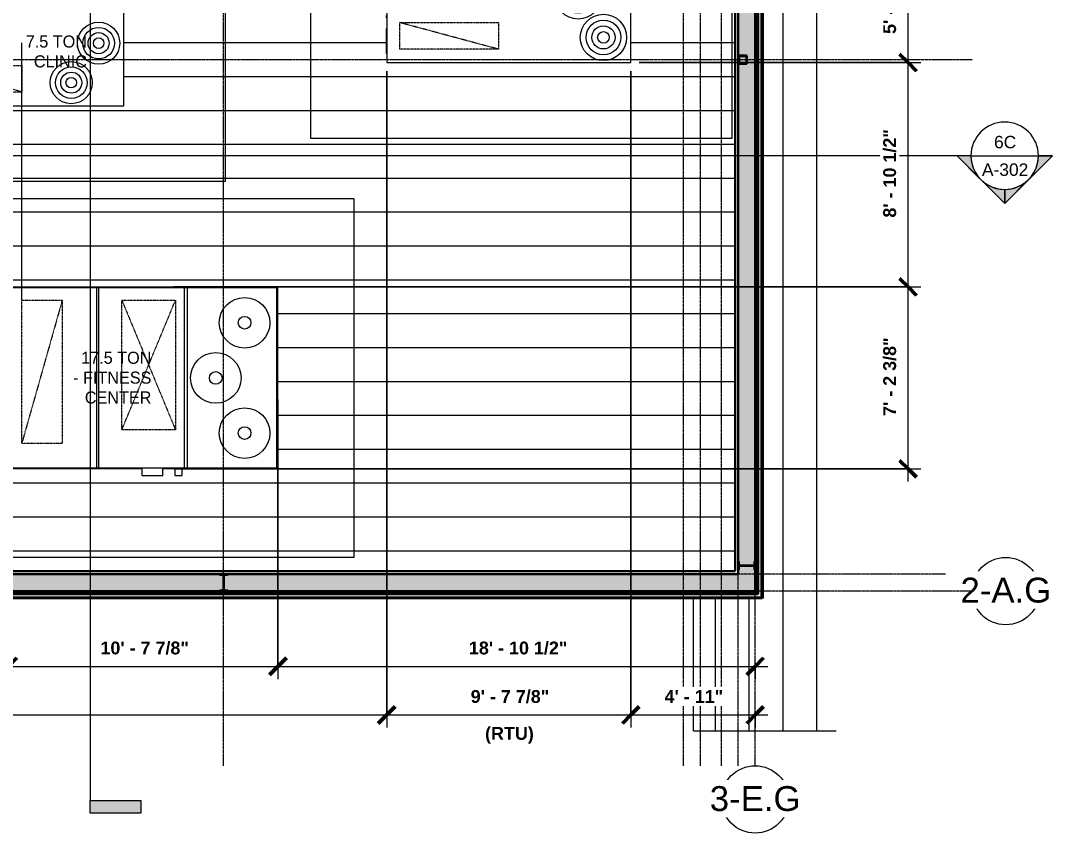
# Model space of a CAD drawing. Header units: inches. Extents: x 21290 to 29202, y -23522 to -20467.
# Drawn here: x 28706.3 to 29202.4, y -22910.2 to -22524.6 of the extents above; entities that cross this region are included whole.
import ezdxf

# ---------------------------------------------------------------- set-up
doc = ezdxf.new("R2010")
doc.units = ezdxf.units.IN
doc.header["$MEASUREMENT"] = 0
for name, pattern in [('Dash', [0.25, 0.125, -0.125]), ('Grid Line 1_2_', [0.875, 0.5, -0.125, 0.125, -0.125]), ('Hidden', [0.28125, 0.1875, -0.09375])]:
    doc.linetypes.add(name, pattern=pattern)
for name, color, linetype, lineweight in [('A-ANNO-DIMS', 211, 'Continuous', 9), ('A-ANNO-DIMS-64', 211, 'Continuous', 9), ('A-DETL', 90, 'Continuous', 158), ('A-ROOF', 132, 'Continuous', 13), ('A-ROOF-PATT', 132, 'Continuous', 13), ('A-WALL', 113, 'Continuous', 13), ('A-WALL-PATT', 111, 'Continuous', 25), ('G-ANNO-SYMB', 111, 'Continuous', 9), ('M-EQPM', 50, 'Continuous', 13), ('M-EQPM-HDLN', 50, 'Dash', 9), ('M-EQPM-IDEN', 50, 'Continuous', 9), ('S-COLS', 52, 'Continuous', 13), ('S-GRID', 1, 'Continuous', 9), ('S-GRID-IDEN', 1, 'Continuous', 9)]:
    doc.layers.add(name, color=color, linetype=linetype, lineweight=lineweight)
doc.styles.add('Arial_2', font='arial.ttf', dxfattribs={"height": 11.802395})
doc.styles.add('Arial_3', font='arial.ttf', dxfattribs={"height": 5.901198})
doc.styles.add('Arial_B', font='arialbd.ttf', dxfattribs={"height": 6.088537})
doc.styles.add('Century Gothic_1', font='GOTHIC.TTF', dxfattribs={"height": 5.748447})
doc.dimstyles.new('OD_Dimension', dxfattribs={"dimscale": 12, "dimtxt": 6, "dimasz": 0.666667, "dimexe": 0.5, "dimexo": 0.333333, "dimgap": 0.333333, "dimtad": 1, "dimdec": 3, "dimrnd": 0.125, "dimzin": 1, "dimdsep": 46, "dimlunit": 4, "dimtxsty": 'Arial_B', "dimblk1": 'OBLIQUE', "dimblk2": 'OBLIQUE', "dimsah": 1, "dimcen": 0.09, "dimdle": 0.5, "dimazin": 0, "dimtfac": 1, "dimtdec": 4, "dimtix": 1, "dimtmove": 0, "dimatfit": 3, "dimfxl": 1, "dimtvp": 1, "dimtfill": 1, "dimfrac": 2, "dimtolj": 1, "dimtzin": 0, "dimlwd": 13, "dimlwe": 13, "dimarcsym": 2})
pattern_1 = [(45, (6247.439, 0), (-6.3356768, 6.3356768), []), (45, (6247.439, 9.6), (-6.3356768, 6.3356768), [])]
pattern_2 = [(161.57, (6247.759, 0.32), (-2.560496185, -0.000537386), [0, -18.214, 2.022, 0]), (18.43, (6247.119, 0.32), (-2.560496185, 0.000537386), [0, -18.214, 2.022, 0]), (108.43, (6247.759, 0.32), (1.27922091, -6.400876726), [6.07, -14.166]), (71.57, (6247.119, 0.32), (1.27922091, 6.400876726), [6.07, -14.166])]
pattern_3 = [(0, (6247.439, 0), (10.24, 2.56), [0.845, -6.835, 0.845, -6.835, -40.96]), (0, (6247.439, 0), (10.24, 2.56), [-15.36, 0.845, -14.515, 0.845, -6.835, -17.92]), (0, (6247.439, 0), (10.24, 2.56), [-38.4, 0.845, -4.275, 0.845, -11.955]), (120, (6251.279, 1.28), (-7.33702503, 7.58810013), [0.845, -6.835, 0.845, -6.835, -40.96]), (120, (6251.279, 1.28), (-7.33702503, 7.58810013), [-15.36, 0.845, -14.515, 0.845, -6.835, -17.92]), (120, (6251.279, 1.28), (-7.33702503, 7.58810013), [-38.4, 0.845, -4.275, 0.845, -11.955]), (240, (6252.559, 6.4), (-2.90297497, -10.14810013), [0.845, -6.835, 0.845, -6.835, -40.96]), (240, (6252.559, 6.4), (-2.90297497, -10.14810013), [-15.36, 0.845, -14.515, 0.845, -6.835, -17.92]), (240, (6252.559, 6.4), (-2.90297497, -10.14810013), [-38.4, 0.845, -4.275, 0.845, -11.955])]
pattern_4 = [(0, (6247.439, 0), (0, 8), []), (90, (6247.439, 0), (-8, 5e-16), [])]

# ---------------------------------------------------------------- blocks, each defined once
blk = doc.blocks.new('Carrier_48TC_Standard_Efficiency_Gas_Heat_Electric_Cooling_Packaged_Rooftop_Unit_3_to_15_nominal_tons - 15 ton 48TC__16-873539-Roof Low - Callout 7')
at = {"layer": 'M-EQPM', "color": 63, "linetype": 'Hidden', "lineweight": 18}
for p, q in [((-105.94, -79.69), (-105.94, 67.69)), ((-105.94, 67.69), (93.94, 67.69)), ((93.94, 67.69), (93.94, -79.69)), ((93.94, -79.69), (-105.94, -79.69))]:
    blk.add_line(p, q, dxfattribs=at)
at = {"layer": 'M-EQPM', "color": 63, "lineweight": 18}
for p, q in [((57.94, 31.69), (-57.94, 31.69)), ((-57.94, 31.69), (-57.94, -31.69)), ((57.94, -31.69), (57.94, 31.69)), ((58.06, 27.31), (57.94, 27.31)), ((58.06, 27.31), (58.06, 15.44)), ((57.94, 15.44), (58.06, 15.44)), ((58.06, 10.34), (57.94, 10.34)), ((58.06, 10.32), (58.06, 10.34)), ((58.06, 10.34), (58.06, 9.29)), ((57.94, 9.29), (58.06, 9.29)), ((58.06, 6.69), (57.94, 6.69)), ((58.06, 9.29), (58.06, 9.31)), ((58.06, 6.69), (58.06, -25.06)), ((57.94, -25.06), (58.06, -25.06)), ((-57.94, -31.69), (57.94, -31.69))]:
    blk.add_line(p, q, dxfattribs=at)
for centre, radius in [((-44.94, 19.69), 11), ((-44.94, 19.69), 8.25), ((-44.94, 19.69), 5.5), ((-44.94, 19.69), 2.75), ((-32.94, 0), 11), ((-32.94, 0), 8.25), ((-32.94, 0), 5.5), ((-32.94, 0), 2.75), ((-44.94, -19.69), 11), ((-44.94, -19.69), 8.25), ((-44.94, -19.69), 5.5), ((-44.94, -19.69), 2.75)]:
    blk.add_circle(centre, radius, dxfattribs=at)
at = {"layer": 'M-EQPM-HDLN', "color": 63, "lineweight": 18}
for p, q in [((4.81, 25.31), (51.69, 12.69)), ((4.81, 12.69), (4.81, 25.31)), ((4.81, 25.31), (51.69, 25.31)), ((51.69, 25.31), (51.69, 12.69)), ((51.69, 12.69), (4.81, 12.69)), ((24.94, -26.81), (51.69, 7.19)), ((24.94, 7.19), (51.69, -26.81)), ((24.94, -26.81), (24.94, 7.19)), ((24.94, 7.19), (51.69, 7.19)), ((51.69, 7.19), (51.69, -26.81)), ((51.69, -26.81), (24.94, -26.81))]:
    blk.add_line(p, q, dxfattribs=at)
blk = doc.blocks.new('Carrier_48TC_Standard_Efficiency_Gas_Heat_Electric_Cooling_Packaged_Rooftop_Unit_3_to_15_nominal_tons - 7_5 ton 48TC__08-873531-Roof Low - Callout 7')
at = {"layer": 'M-EQPM', "color": 63, "linetype": 'Hidden', "lineweight": 18}
for p, q in [((-92.06, -77.75), (-92.06, 65.75)), ((-92.06, 65.75), (80.06, 65.75)), ((80.06, 65.75), (80.06, -77.75)), ((80.06, -77.75), (-92.06, -77.75))]:
    blk.add_line(p, q, dxfattribs=at)
at = {"layer": 'M-EQPM', "color": 63, "lineweight": 18}
for p, q in [((44.06, 29.75), (-44.06, 29.75)), ((-44.06, 29.75), (-44.06, -29.75)), ((44.06, -29.75), (44.06, 29.75)), ((44.19, 24.75), (44.06, 24.75)), ((44.19, 24.75), (44.19, 12.12)), ((44.06, 12.12), (44.19, 12.12)), ((44.19, 8.15), (44.06, 8.15)), ((44.06, 7.1), (44.19, 7.1)), ((44.19, 8.13), (44.19, 8.15)), ((44.19, 8.15), (44.19, 7.1)), ((44.19, 7.1), (44.19, 7.12)), ((44.19, 4.87), (44.06, 4.87)), ((44.19, 4.87), (44.19, -23.5)), ((44.06, -23.5), (44.19, -23.5)), ((-44.06, -29.75), (44.06, -29.75))]:
    blk.add_line(p, q, dxfattribs=at)
for centre, radius in [((-19.06, 18.75), 10), ((-19.06, 18.75), 7.5), ((-19.06, 18.75), 5), ((-19.06, 18.75), 2.5), ((-32.06, 0), 10), ((-32.06, 0), 7.5), ((-32.06, 0), 5), ((-32.06, 0), 2.5)]:
    blk.add_circle(centre, radius, dxfattribs=at)
at = {"layer": 'M-EQPM-HDLN', "color": 63, "lineweight": 18}
for p, q in [((4.44, 23.25), (40.81, 10.62)), ((4.44, 10.62), (4.44, 23.25)), ((4.44, 23.25), (40.81, 23.25)), ((40.81, 23.25), (40.81, 10.62)), ((40.81, 10.62), (4.44, 10.62)), ((26.81, -23.5), (40.81, 5.25)), ((26.81, 5.25), (40.81, -23.5)), ((26.81, -23.5), (26.81, 5.25)), ((26.81, 5.25), (40.81, 5.25)), ((40.81, 5.25), (40.81, -23.5)), ((40.81, -23.5), (26.81, -23.5))]:
    blk.add_line(p, q, dxfattribs=at)
blk = doc.blocks.new('AHU-Rooftop-Carrier 48TC 15-28 ton - TC017-1749339-Roof Low - Callout 7')
at = {"layer": 'M-EQPM', "color": 63, "linetype": 'Hidden', "lineweight": 18}
for p, q in [((-105.94, -85.19), (-105.94, 85.19)), ((-105.94, 85.19), (99.94, 85.19)), ((99.94, 85.19), (99.94, -85.19)), ((99.94, -85.19), (-105.94, -85.19))]:
    blk.add_line(p, q, dxfattribs=at)
at = {"layer": 'M-EQPM', "color": 63, "lineweight": 18}
for p, q in [((-63.94, 43.19), (63.94, 43.19)), ((-63.94, 43.19), (-63.94, -43.19)), ((-63.47, 42.47), (-63.47, -42.47)), ((-63.47, 42.47), (-63.47, -42.47)), ((63.22, 42.72), (-63.22, 42.72)), ((63.22, 42.72), (-63.22, 42.72)), ((-22.27, 42.72), (-22.27, -42.72)), ((-21.27, 42.72), (-21.27, -42.72)), ((19.41, 42.72), (19.41, -42.72)), ((20.91, 42.72), (20.91, -42.72)), ((63.47, -42.47), (63.47, 42.47)), ((63.47, -42.47), (63.47, 42.47)), ((63.94, -43.19), (63.94, 43.19)), ((-0.68, -43.19), (-63.94, -43.19)), ((-63.22, -42.72), (63.22, -42.72)), ((-63.22, -42.72), (63.22, -42.72)), ((-0.68, -42.72), (-0.68, -46.34)), ((9.32, -46.34), (9.32, -42.72)), ((14.91, -43.19), (9.32, -43.19)), ((14.91, -42.72), (14.91, -46.34)), ((18.41, -46.34), (18.41, -42.72)), ((63.94, -43.19), (18.41, -43.19)), ((-0.68, -46.34), (9.32, -46.34)), ((14.91, -46.34), (18.41, -46.34))]:
    blk.add_line(p, q, dxfattribs=at)
for centre, radius in [((48.09, 26.19), 12), ((48.09, 26.19), 3), ((34.41, 0), 12), ((34.41, 0), 3), ((48.09, -26.19), 12), ((48.09, -26.19), 3)]:
    blk.add_circle(centre, radius, dxfattribs=at)
for centre, start, end in [((-63.22, 42.47), 90, 180), ((-63.22, 42.47), 90, 180), ((63.22, 42.47), 0, 90), ((63.22, 42.47), 0, 90), ((-63.22, -42.47), 180, 270), ((-63.22, -42.47), 180, 270), ((63.22, -42.47), 270, 0), ((63.22, -42.47), 270, 0)]:
    blk.add_arc(centre, 0.25, start, end, dxfattribs=at)
at = {"layer": 'M-EQPM-HDLN', "color": 63, "lineweight": 18}
for p, q in [((-38.44, 36.94), (-57.69, -31.19)), ((-57.69, -31.19), (-57.69, 36.94)), ((-57.69, 36.94), (-38.44, 36.94)), ((-38.44, 36.94), (-38.44, -31.19)), ((-10.19, 36.94), (15.31, -24.69)), ((-10.19, -24.69), (15.31, 36.94)), ((-10.19, -24.69), (-10.19, 36.94)), ((-10.19, 36.94), (15.31, 36.94)), ((15.31, 36.94), (15.31, -24.69)), ((15.31, -24.69), (-10.19, -24.69)), ((-38.44, -31.19), (-57.69, -31.19))]:
    blk.add_line(p, q, dxfattribs=at)
blk = doc.blocks.new('Section - 3_32_ x 3_8_-18514-Roof Low - Callout 7')
at = {"layer": 'G-ANNO-SYMB'}
blk.add_hatch(color=256, dxfattribs=at).paths.add_polyline_path([(0, 0.375), (0, 0), (-0.09375, 0), (-0.09375, 0.375)], flags=0)
for p, q in [((0, 0.375), (-0.09375, 0.375)), ((-0.09375, 0.375), (-0.09375, 0)), ((0, 0), (0, 0.375)), ((-0.09375, 0), (0, 0))]:
    blk.add_line(p, q, dxfattribs=at)
blk = doc.blocks.new('Section - Section Head - Filled-1526-Roof Low - Callout 7')
at = {"layer": 'G-ANNO-SYMB'}
h = blk.add_hatch(color=256, dxfattribs=at)
edge = h.paths.add_edge_path(flags=0)
edge.add_line((-0.4268, 0.1768), (-0.25, 0.3536))
edge.add_line((-0.25, 0.3536), (-0.25, 0.25))
edge.add_arc((-0.25, 0), 0.25, 90, 135)
h = blk.add_hatch(color=256, dxfattribs=at)
edge = h.paths.add_edge_path(flags=0)
edge.add_arc((-0.25, 0), 0.25, 45, 90)
edge.add_line((-0.25, 0.25), (-0.25, 0.3536))
edge.add_line((-0.25, 0.3536), (-0.0732, 0.1768))
h = blk.add_hatch(color=256, dxfattribs=at)
edge = h.paths.add_edge_path(flags=0)
edge.add_arc((-0.25, 0), 0.2503, 137.9216, 180)
edge.add_line((-0.5003, 0), (-0.6036, 0))
edge.add_line((-0.6036, 0), (-0.4358, 0.1678))
h = blk.add_hatch(color=256, dxfattribs=at)
edge = h.paths.add_edge_path(flags=0)
edge.add_line((-0.0642, 0.1678), (0.1036, 0))
edge.add_line((0.1036, 0), (0.0003, 0))
edge.add_arc((-0.25, 0), 0.2503, 0, 42.0784)
for p, q in [((-0.25, 0.3536), (-0.6036, 0)), ((-0.25, 0.3536), (-0.4268, 0.1768)), ((-0.25, 0.3536), (0.1036, 0)), ((-0.25, 0.25), (-0.25, 0.3536)), ((-0.0732, 0.1768), (-0.25, 0.3536)), ((-0.25, 0.3536), (-0.25, 0.25)), ((-0.4358, 0.1678), (-0.6036, 0)), ((0.1036, 0), (-0.0642, 0.1678)), ((-0.6036, 0), (-0.5003, 0)), ((0.0003, 0), (0.1036, 0)), ((-0.5, 0), (-0.6036, 0)), ((0, 0), (0.1036, 0))]:
    blk.add_line(p, q, dxfattribs=at)
for radius, start, end in [(0.25, 360, 180), (0.25, 90, 135), (0.25, 45, 90), (0.2503, 137.9216, 180), (0.2503, 0, 42.0784), (0.25, 180, 360)]:
    blk.add_arc((-0.25, 0), radius, start, end, dxfattribs=at)
blk = doc.blocks.new('Grid - Grid Head - Circle-14747-Roof Low - Callout 7')
at = {"layer": 'S-GRID-IDEN'}
blk.add_circle((0, 0), 0.25, dxfattribs=at)
blk = doc.blocks.new('DIMBLOCK35-Roof Low - Callout 7')
at = {"layer": 'A-ANNO-DIMS-64', "lineweight": 50}
for p, q in [((29127.42, -22650.93), (29123.42, -22646.93)), ((29127.42, -22650.93), (29131.42, -22654.93)), ((29127.42, -22737.3), (29123.42, -22733.3)), ((29127.42, -22737.3), (29131.42, -22741.3))]:
    blk.add_line(p, q, dxfattribs=at)
at = {"layer": 'A-ANNO-DIMS-64', "lineweight": 13}
for p, q in [((28778.86, -22650.93), (29133.42, -22650.93)), ((29127.42, -22650.93), (28778.86, -22650.93)), ((29127.42, -22743.3), (29127.42, -22650.93)), ((28778.86, -22737.3), (29133.42, -22737.3)), ((29127.42, -22737.3), (28778.86, -22737.3))]:
    blk.add_line(p, q, dxfattribs=at)
at = {"layer": 'A-ANNO-DIMS-64', "color": 0, "lineweight": 13, "insert": (29115.62, -22712.16), "char_height": 6.0885, "width": 43.3143, "attachment_point": 1, "rotation": 90, "line_spacing_factor": 0.938532, "style": 'Arial_B', "bg_fill": 3, "box_fill_scale": 1.25, "bg_fill_color": 0, "bg_fill_transparency": 0}
blk.add_mtext('7\' - 2 3/8"', dxfattribs=at)
blk = doc.blocks.new('_Oblique')
at = {"color": 0, "linetype": 'ByBlock', "lineweight": -2}
blk.add_line((-0.5, -0.5), (0.5, 0.5), dxfattribs=at)
blk = doc.blocks.new('DIMBLOCK36-Roof Low - Callout 7')
at = {"layer": 'A-ANNO-DIMS-64', "lineweight": 50}
for p, q in [((29127.42, -22544.43), (29123.42, -22540.43)), ((29127.42, -22544.43), (29131.42, -22548.43)), ((29127.42, -22650.93), (29123.42, -22646.93)), ((29127.42, -22650.93), (29131.42, -22654.93))]:
    blk.add_line(p, q, dxfattribs=at)
at = {"layer": 'A-ANNO-DIMS-64', "lineweight": 13}
for p, q in [((28999.83, -22544.43), (29133.42, -22544.43)), ((29127.42, -22544.43), (28999.83, -22544.43)), ((29127.42, -22650.93), (29127.42, -22544.43)), ((28778.86, -22650.93), (29133.42, -22650.93)), ((29127.42, -22650.93), (28778.86, -22650.93))]:
    blk.add_line(p, q, dxfattribs=at)
at = {"layer": 'A-ANNO-DIMS-64', "color": 0, "lineweight": 13, "insert": (29115.62, -22618.01), "char_height": 6.0885, "width": 48.8, "attachment_point": 1, "rotation": 90, "line_spacing_factor": 0.938532, "style": 'Arial_B', "bg_fill": 3, "box_fill_scale": 1.25, "bg_fill_color": 0, "bg_fill_transparency": 0}
blk.add_mtext('8\' - 10 1/2"', dxfattribs=at)
blk = doc.blocks.new('DIMBLOCK37-Roof Low - Callout 7')
at = {"layer": 'A-ANNO-DIMS-64', "lineweight": 50}
for p, q in [((29127.42, -22481.05), (29123.42, -22477.05)), ((29127.42, -22481.05), (29131.42, -22485.05)), ((29127.42, -22544.43), (29123.42, -22540.43)), ((29127.42, -22544.43), (29131.42, -22548.43))]:
    blk.add_line(p, q, dxfattribs=at)
at = {"layer": 'A-ANNO-DIMS-64', "lineweight": 13}
for p, q in [((28999.83, -22481.05), (29133.42, -22481.05)), ((29127.42, -22481.05), (28999.83, -22481.05)), ((29127.42, -22544.43), (29127.42, -22481.05)), ((28999.83, -22544.43), (29133.42, -22544.43)), ((29127.42, -22544.43), (28999.83, -22544.43))]:
    blk.add_line(p, q, dxfattribs=at)
at = {"layer": 'A-ANNO-DIMS-64', "color": 0, "lineweight": 13, "insert": (29115.62, -22530.79), "char_height": 6.0885, "width": 43.3143, "attachment_point": 1, "rotation": 90, "line_spacing_factor": 0.938532, "style": 'Arial_B', "bg_fill": 3, "box_fill_scale": 1.25, "bg_fill_color": 0, "bg_fill_transparency": 0}
blk.add_mtext('5\' - 3 3/8"', dxfattribs=at)
blk = doc.blocks.new('DIMBLOCK39-Roof Low - Callout 7')
at = {"layer": 'A-ANNO-DIMS-64', "lineweight": 13}
for p, q in [((28879.95, -22548.43), (28879.95, -22860.12)), ((28879.95, -22854.12), (28879.95, -22548.43)), ((28303.08, -22854.12), (28879.95, -22854.12)), ((28309.08, -22852.46), (28309.08, -22860.12)), ((28309.08, -22854.12), (28309.08, -22852.46))]:
    blk.add_line(p, q, dxfattribs=at)
at = {"layer": 'A-ANNO-DIMS-64', "lineweight": 50}
for p, q in [((28309.08, -22854.12), (28305.08, -22858.12)), ((28309.08, -22854.12), (28313.08, -22850.12)), ((28879.95, -22854.12), (28875.95, -22858.12)), ((28879.95, -22854.12), (28883.95, -22850.12))]:
    blk.add_line(p, q, dxfattribs=at)
at = {"layer": 'A-ANNO-DIMS-64', "color": 0, "lineweight": 13, "insert": (28574.18, -22842.32), "char_height": 6.0885, "width": 48.8, "attachment_point": 1, "line_spacing_factor": 0.938532, "style": 'Arial_B', "bg_fill": 3, "box_fill_scale": 1.25, "bg_fill_color": 0, "bg_fill_transparency": 0}
blk.add_mtext('47\' - 6 7/8"', dxfattribs=at)
blk = doc.blocks.new('DIMBLOCK40-Roof Low - Callout 7')
at = {"layer": 'A-ANNO-DIMS-64', "lineweight": 13}
for p, q in [((28879.95, -22548.43), (28879.95, -22860.12)), ((28879.95, -22854.12), (28879.95, -22548.43)), ((28995.83, -22548.43), (28995.83, -22860.12)), ((28995.83, -22854.12), (28995.83, -22548.43)), ((28879.95, -22854.12), (28995.83, -22854.12))]:
    blk.add_line(p, q, dxfattribs=at)
at = {"layer": 'A-ANNO-DIMS-64', "lineweight": 50}
for p, q in [((28879.95, -22854.12), (28875.95, -22858.12)), ((28879.95, -22854.12), (28883.95, -22850.12)), ((28995.83, -22854.12), (28991.83, -22858.12)), ((28995.83, -22854.12), (28999.83, -22850.12))]:
    blk.add_line(p, q, dxfattribs=at)
at = {"layer": 'A-ANNO-DIMS-64', "color": 0, "lineweight": 13, "attachment_point": 1, "line_spacing_factor": 0.938532, "style": 'Arial_B', "bg_fill": 3, "box_fill_scale": 1.25, "bg_fill_color": 0, "bg_fill_transparency": 0}
for s, insert, char_height, width in [('9\' - 7 7/8"', (28919.84, -22842.32), 6.0885, 43.3143), ('(RTU)', (28926.65, -22859.84), 6.089, 26.9714)]:
    blk.add_mtext(s, dxfattribs=dict(at, insert=insert, char_height=char_height, width=width))
blk = doc.blocks.new('DIMBLOCK41-Roof Low - Callout 7')
at = {"layer": 'A-ANNO-DIMS-64', "lineweight": 13}
for p, q in [((28995.83, -22548.43), (28995.83, -22860.12)), ((28995.83, -22854.12), (28995.83, -22548.43)), ((28995.83, -22854.12), (29060.83, -22854.12)), ((29054.83, -22852.46), (29054.83, -22860.12)), ((29054.83, -22854.12), (29054.83, -22852.46))]:
    blk.add_line(p, q, dxfattribs=at)
at = {"layer": 'A-ANNO-DIMS-64', "lineweight": 50}
for p, q in [((28995.83, -22854.12), (28991.83, -22858.12)), ((28995.83, -22854.12), (28999.83, -22850.12)), ((29054.83, -22854.12), (29050.83, -22858.12)), ((29054.83, -22854.12), (29058.83, -22850.12))]:
    blk.add_line(p, q, dxfattribs=at)
at = {"layer": 'A-ANNO-DIMS-64', "color": 0, "lineweight": 13, "insert": (29011.85, -22842.32), "char_height": 6.089, "width": 32.3429, "attachment_point": 1, "line_spacing_factor": 0.938532, "style": 'Arial_B', "bg_fill": 3, "box_fill_scale": 1.25, "bg_fill_color": 0, "bg_fill_transparency": 0}
blk.add_mtext('4\' - 11"', dxfattribs=at)
blk = doc.blocks.new('DIMBLOCK42-Roof Low - Callout 7')
at = {"layer": 'A-ANNO-DIMS-64', "lineweight": 13}
for p, q in [((28700.49, -22704.43), (28700.49, -22837.08)), ((28700.49, -22831.08), (28700.49, -22704.43)), ((28828.36, -22704.43), (28828.36, -22837.08)), ((28828.36, -22831.08), (28828.36, -22704.43)), ((28694.49, -22831.08), (28828.36, -22831.08))]:
    blk.add_line(p, q, dxfattribs=at)
at = {"layer": 'A-ANNO-DIMS-64', "lineweight": 50}
for p, q in [((28700.49, -22831.08), (28704.49, -22827.08)), ((28828.36, -22831.08), (28832.36, -22827.08)), ((28700.49, -22831.08), (28696.49, -22835.08)), ((28828.36, -22831.08), (28824.36, -22835.08))]:
    blk.add_line(p, q, dxfattribs=at)
at = {"layer": 'A-ANNO-DIMS-64', "color": 0, "lineweight": 13, "insert": (28744.09, -22819.28), "char_height": 6.0885, "width": 48.8, "attachment_point": 1, "line_spacing_factor": 0.938532, "style": 'Arial_B', "bg_fill": 3, "box_fill_scale": 1.25, "bg_fill_color": 0, "bg_fill_transparency": 0}
blk.add_mtext('10\' - 7 7/8"', dxfattribs=at)
blk = doc.blocks.new('DIMBLOCK43-Roof Low - Callout 7')
at = {"layer": 'A-ANNO-DIMS-64', "lineweight": 13}
for p, q in [((28828.36, -22704.43), (28828.36, -22837.08)), ((28828.36, -22831.08), (28828.36, -22704.43)), ((28828.36, -22831.08), (29060.83, -22831.08)), ((29054.83, -22829.42), (29054.83, -22837.08)), ((29054.83, -22831.08), (29054.83, -22829.42))]:
    blk.add_line(p, q, dxfattribs=at)
at = {"layer": 'A-ANNO-DIMS-64', "lineweight": 50}
for p, q in [((28828.36, -22831.08), (28832.36, -22827.08)), ((29054.83, -22831.08), (29058.83, -22827.08)), ((28828.36, -22831.08), (28824.36, -22835.08)), ((29054.83, -22831.08), (29050.83, -22835.08))]:
    blk.add_line(p, q, dxfattribs=at)
at = {"layer": 'A-ANNO-DIMS-64', "color": 0, "lineweight": 13, "insert": (28918.98, -22819.28), "char_height": 6.0885, "width": 54.2857, "attachment_point": 1, "line_spacing_factor": 0.938532, "style": 'Arial_B', "bg_fill": 3, "box_fill_scale": 1.25, "bg_fill_color": 0, "bg_fill_transparency": 0}
blk.add_mtext('18\' - 10 1/2"', dxfattribs=at)

msp = doc.modelspace()

# ---------------------------------------------------------------- hatches: boundary and pattern name
at = {"layer": 'A-ROOF-PATT', "lineweight": 9}
h = msp.add_hatch(dxfattribs=at)
h.set_pattern_fill('FP_28', color=43, style=0, pattern_type=2)
h.set_pattern_definition([(0, (6285.112, -180.953), (0, 16.082), [])])
h.paths.add_polyline_path([(28231.2469, -22808.3028), (28305.3288, -22808.3028), (28305.3288, -22786.5528), (28305.7663, -22786.5528), (28305.7663, -22342.7403), (28947.2038, -22342.7403), (28947.2038, -22345.5528), (28308.5788, -22345.5528), (28308.5788, -22785.8028), (28309.0788, -22785.8028), (28309.1039, -22349.9544), (28311.1013, -22349.9544), (28311.3006, -22349.1553), (28311.8318, -22348.4891), (28312.6338, -22348.103), (28313.2838, -22348.103), (28313.2838, -22346.0528), (28944.3472, -22346.0528), (28944.3639, -22346.6987), (28944.2061, -22346.6987), (28944.2061, -22350.0428), (28944.4256, -22349.1553), (28944.9568, -22348.4891), (28945.7588, -22348.103), (28946.6489, -22348.103), (28947.4581, -22348.4983), (28948.0057, -22349.185), (28948.2038, -22350.0528), (28947.982, -22350.9503), (28947.4508, -22351.6165), (28946.6489, -22352.0027), (28945.7588, -22352.0027), (28944.9495, -22351.6073), (28944.4019, -22350.9206), (28944.2061, -22350.0628), (28944.2061, -22353.408), (28944.3638, -22353.408), (28944.3451, -22354.0528), (28317.0788, -22354.0528), (28317.0788, -22785.8028), (29045.3288, -22785.8028), (29045.3288, -22446.6778), (29058.0788, -22446.6778), (29058.0788, -22372.8028), (29033.8278, -22372.8028), (29033.8278, -22372.3028), (29028.8288, -22372.3028), (29028.8288, -22370.5528), (29027.3903, -22370.5528), (29027.3903, -22369.5528), (29026.3288, -22369.5528), (29026.3288, -22308.0945), (28242.3288, -22308.0945), (28242.3288, -22519.0528), (28224.0341, -22519.0528), (28224.0341, -22808.3028)], flags=0)
h.paths.add_polyline_path([(28782.829, -22740.4591), (28779.329, -22740.4591), (28779.329, -22737.3028), (28773.7431, -22737.3028), (28773.7431, -22740.4591), (28763.7431, -22740.4591), (28763.7431, -22737.3028), (28700.4853, -22737.3028), (28700.4853, -22650.9278), (28828.3603, -22650.9278), (28828.3603, -22737.3028), (28782.829, -22737.3028)], flags=0)
h.paths.add_polyline_path([(28755.2353, -22564.9278), (28667.1103, -22564.9278), (28667.1103, -22559.9278), (28666.9853, -22559.9278), (28666.9853, -22547.3028), (28667.1103, -22547.3028), (28667.1103, -22543.3084), (28666.9853, -22543.3084), (28666.9853, -22542.2972), (28667.1103, -22542.2972), (28667.1103, -22540.0528), (28666.9853, -22540.0528), (28666.9853, -22511.6778), (28667.1103, -22511.6778), (28667.1103, -22505.4278), (28755.2353, -22505.4278), (28755.2353, -22558.4278)], flags=0)
h.paths.add_polyline_path([(28920.9029, -22544.4278), (28879.9538, -22544.4278), (28879.9538, -22540.0528), (28879.8288, -22540.0528), (28879.8288, -22528.1778), (28879.9538, -22528.1778), (28879.9538, -22523.0584), (28879.8288, -22523.0584), (28879.8288, -22522.0472), (28879.9538, -22522.0472), (28879.9538, -22519.4278), (28879.8288, -22519.4278), (28879.8288, -22487.6778), (28879.9538, -22487.6778), (28879.9538, -22481.0528), (28995.8288, -22481.0528), (28995.8288, -22544.4278), (28933.0788, -22544.4278)], flags=0)
h.paths.add_polyline_path([(28602.5216, -22448.5528), (28576.1413, -22448.5528), (28576.1413, -22389.0528), (28664.2663, -22389.0528), (28664.2663, -22394.0528), (28664.3913, -22394.0528), (28664.3913, -22406.6778), (28664.2663, -22406.6778), (28664.2663, -22410.6722), (28664.3913, -22410.6722), (28664.3913, -22411.6834), (28664.2663, -22411.6834), (28664.2663, -22413.9278), (28664.3913, -22413.9278), (28664.3913, -22442.3028), (28664.2663, -22442.3028), (28664.2663, -22448.5528), (28604.8106, -22448.5528)], flags=0)
h.paths.add_polyline_path([(28829.0163, -22433.0528), (28804.5788, -22433.0528), (28804.5788, -22389.0528), (28878.9538, -22389.0528), (28878.9538, -22391.3028), (28879.0788, -22391.3028), (28879.0788, -22401.8028), (28878.9538, -22401.8028), (28878.9538, -22405.7972), (28879.0788, -22405.7972), (28879.0788, -22406.8084), (28878.9538, -22406.8084), (28878.9538, -22409.6778), (28879.0788, -22409.6778), (28879.0788, -22426.4278), (28878.9538, -22426.4278), (28878.9538, -22433.0528), (28829.0355, -22433.0528)], flags=0)
h.paths.add_polyline_path([(29031.3288, -22372.2403), (29031.5163, -22372.2403), (29031.5163, -22371.9401), (29031.3288, -22371.9401), (29031.3288, -22371.8776), (29031.5788, -22371.8776), (29031.5788, -22370.5528), (29028.8913, -22370.5528), (29028.8913, -22372.2403), (29031.2663, -22372.2403)], flags=0)
h.paths.add_polyline_path([(28946.2038, -22351.8478), (28947.1013, -22351.6073), (28947.7663, -22350.9206), (28947.9988, -22350.0528), (28947.7583, -22349.1553), (28947.0672, -22348.4891), (28946.2038, -22348.2578), (28945.3063, -22348.4983), (28944.6413, -22349.185), (28944.4088, -22350.0528), (28944.6493, -22350.9503), (28945.3404, -22351.6165), (28945.7588, -22351.7286)], flags=0)
h.paths.add_polyline_path([(28313.2838, -22349.9544), (28313.2838, -22348.3127), (28313.0788, -22348.2578), (28312.1813, -22348.4983), (28311.5163, -22349.185), (28311.3102, -22349.9544), (28313.0788, -22349.9544)], flags=0)
h = msp.add_hatch(dxfattribs=at)
h.set_pattern_fill('FP_27', color=43, style=0, pattern_type=2)
h.set_pattern_definition([(90, (6247.737, -40.069), (-16.082, 1e-15), [])])
h.paths.add_polyline_path([(29025.5788, -22861.6153), (29093.3169, -22861.6153), (29093.3169, -22372.8028), (29058.5788, -22372.8028), (29058.5788, -22798.6153), (29025.5788, -22798.6153), (29025.5788, -22802.5885)], flags=0)
at = {"layer": 'A-WALL-PATT', "lineweight": 9}
h = msp.add_hatch(dxfattribs=at)
h.set_pattern_fill('FP_30', color=253, style=0, pattern_type=2)
h.set_pattern_definition(pattern_2)
h.paths.add_polyline_path([(29046.8288, -22787.3028), (29054.8288, -22787.3028), (29054.8288, -22448.1778), (29046.8288, -22448.1778), (29046.8288, -22785.8028)], flags=0)
h = msp.add_hatch(dxfattribs=at)
h.set_pattern_fill('FP_32', color=253, style=0, pattern_type=2)
h.set_pattern_definition(pattern_3)
h.paths.add_polyline_path([(29054.8288, -22795.3028), (29055.3288, -22795.3028), (29055.3288, -22448.1778), (29054.8288, -22448.1778), (29054.8288, -22787.3028)], flags=0)
h = msp.add_hatch(dxfattribs=at)
h.set_pattern_fill('FP_31', color=253, style=0, pattern_type=2)
h.set_pattern_definition(pattern_4)
h.paths.add_polyline_path([(29056.3288, -22795.8028), (29056.3288, -22448.1778), (29055.3288, -22448.1778), (29055.3288, -22795.8028)], flags=0)
h = msp.add_hatch(dxfattribs=at)
h.set_pattern_fill('FP_30', color=253, style=0, pattern_type=2)
h.set_pattern_definition(pattern_2)
h.paths.add_polyline_path([(28307.5788, -22795.3028), (29054.8288, -22795.3028), (29054.8288, -22787.3028), (28307.5788, -22787.3028), (28307.5788, -22793.7583)], flags=0)
h = msp.add_hatch(dxfattribs=at)
h.set_pattern_fill('FP_32', color=253, style=0, pattern_type=2)
h.set_pattern_definition(pattern_3)
h.paths.add_polyline_path([(28307.5788, -22795.8028), (29055.3288, -22795.8028), (29055.3288, -22795.3028), (28307.5788, -22795.3028)], flags=0)
h = msp.add_hatch(dxfattribs=at)
h.set_pattern_fill('FP_31', color=253, style=0, pattern_type=2)
h.set_pattern_definition(pattern_4)
h.paths.add_polyline_path([(28307.5788, -22796.8028), (29056.3288, -22796.8028), (29056.3288, -22795.8028), (28307.5788, -22795.8028)], flags=0)
at = {"layer": 'S-COLS', "lineweight": 9}
h = msp.add_hatch(dxfattribs=at)
h.set_pattern_fill('FP_29', color=253, style=0, pattern_type=2)
h.set_pattern_definition(pattern_1)
h.paths.add_polyline_path([(29047.4198, -22545.0528), (29050.4878, -22545.0528), (29050.8173, -22544.9163), (29050.9538, -22544.5868), (29050.9538, -22541.5188), (29050.8173, -22541.1893), (29050.4878, -22541.0528), (29047.4198, -22541.0528), (29047.0903, -22541.1893), (29046.9538, -22541.5188), (29046.9538, -22544.5868), (29047.0903, -22544.9163)], flags=0)
h.paths.add_polyline_path([(29047.4198, -22544.8198), (29047.2551, -22544.7516), (29047.1868, -22544.5868), (29047.1868, -22541.5188), (29047.2551, -22541.3541), (29047.4198, -22541.2858), (29050.4878, -22541.2858), (29050.6526, -22541.3541), (29050.7208, -22541.5188), (29050.7208, -22544.5868), (29050.6526, -22544.7516), (29050.4878, -22544.8198)], flags=0)
h = msp.add_hatch(dxfattribs=at)
h.set_pattern_fill('FP_29', color=253, style=0, pattern_type=2)
h.set_pattern_definition(pattern_1)
h.paths.add_polyline_path([(29047.0338, -22785.2728), (29047.0338, -22783.8703), (29047.1751, -22783.5291), (29047.5163, -22783.3878), (29054.0313, -22783.3878), (29054.3725, -22783.5291), (29054.5138, -22783.8703), (29054.5138, -22785.2728), (29054.7188, -22785.2728), (29054.7188, -22781.3328), (29054.5138, -22781.3328), (29054.5138, -22782.7353), (29054.3725, -22783.0765), (29054.0313, -22783.2178), (29047.5163, -22783.2178), (29047.1751, -22783.0765), (29047.0338, -22782.7353), (29047.0338, -22781.3328), (29046.8288, -22781.3328), (29046.8288, -22785.2728)], flags=0)
h = msp.add_hatch(dxfattribs=at)
h.set_pattern_fill('FP_29', color=253, style=0, pattern_type=2)
h.set_pattern_definition(pattern_1)
h.paths.add_polyline_path([(28800.6088, -22795.3028), (28804.5488, -22795.3028), (28804.5488, -22795.0978), (28803.1463, -22795.0978), (28802.8051, -22794.9565), (28802.6638, -22794.6153), (28802.6638, -22788.1003), (28802.8051, -22787.7591), (28803.1463, -22787.6178), (28804.5488, -22787.6178), (28804.5488, -22787.4128), (28800.6088, -22787.4128), (28800.6088, -22787.6178), (28802.0113, -22787.6178), (28802.3525, -22787.7591), (28802.4938, -22788.1003), (28802.4938, -22794.6153), (28802.3525, -22794.9565), (28802.0113, -22795.0978), (28800.6088, -22795.0978)], flags=0)

# ---------------------------------------------------------------- linework, layer by layer
at = {"layer": 'A-DETL', "color": 63, "lineweight": 18}
msp.add_line((28706.7353, -22657.1778), (28706.7353, -22534.9766), dxfattribs=at)
at = {"layer": 'A-ROOF', "color": 63, "lineweight": 18}
for p, q in [((29058.5788, -22372.8028), (29058.5788, -22798.6153)), ((29025.5788, -22861.6153), (29025.5788, -22798.6153)), ((29058.5788, -22798.6153), (29058.1413, -22798.6153)), ((29025.5788, -22861.6153), (29093.3169, -22861.6153))]:
    msp.add_line(p, q, dxfattribs=at)
at = {"layer": 'A-WALL', "color": 250, "lineweight": 30}
for p, q in [((29045.3288, -22446.6778), (29045.3288, -22785.8028)), ((29057.8288, -22798.3028), (29057.8288, -22446.6778)), ((29058.1413, -22798.6153), (29058.1413, -22446.6778)), ((29046.8288, -22787.3028), (29046.8288, -22448.1778)), ((29054.8288, -22795.3028), (29054.8288, -22448.1778)), ((29055.3288, -22795.8028), (29055.3288, -22448.1778)), ((29056.3288, -22796.8028), (29056.3288, -22448.1778)), ((29045.3288, -22785.8028), (28306.0788, -22785.8028)), ((29046.8288, -22787.3028), (28307.5788, -22787.3028)), ((29057.8288, -22798.3028), (28305.7663, -22798.3028)), ((28306.0788, -22798.6153), (29058.1413, -22798.6153)), ((29054.8288, -22795.3028), (28307.5788, -22795.3028)), ((29055.3288, -22795.8028), (28307.5788, -22795.8028)), ((29056.3288, -22796.8028), (28307.5788, -22796.8028))]:
    msp.add_line(p, q, dxfattribs=at)
at = {"layer": 'G-ANNO-SYMB'}
for p, q in [((28739.2926, -22266.1384), (28739.2926, -22894.7379)), ((29157.2718, -22588.6303), (28109.8268, -22588.6303)), ((29157.2718, -22588.6303), (29189.2718, -22588.6303))]:
    msp.add_line(p, q, dxfattribs=at)
at = {"layer": 'S-COLS', "color": 250, "lineweight": 30}
for p, q in [((29046.9538, -22541.5188), (29046.9538, -22544.5868)), ((29047.1868, -22544.5868), (29047.1868, -22541.5188)), ((29050.4878, -22541.0528), (29047.4198, -22541.0528)), ((29047.4198, -22541.2858), (29050.4878, -22541.2858)), ((29050.7208, -22541.5188), (29050.7208, -22544.5868)), ((29050.9538, -22544.5868), (29050.9538, -22541.5188)), ((29050.4878, -22544.8198), (29047.4198, -22544.8198)), ((29047.4198, -22545.0528), (29050.4878, -22545.0528)), ((29047.0338, -22781.3328), (29046.8288, -22781.3328)), ((29046.8288, -22781.3328), (29046.8288, -22785.2728)), ((29047.0338, -22782.7353), (29047.0338, -22781.3328)), ((29047.0338, -22785.2728), (29047.0338, -22783.8703)), ((29054.0313, -22783.2178), (29047.5163, -22783.2178)), ((29047.5163, -22783.3878), (29054.0313, -22783.3878)), ((29054.7188, -22781.3328), (29054.5138, -22781.3328)), ((29054.5138, -22781.3328), (29054.5138, -22782.7353)), ((29054.5138, -22783.8703), (29054.5138, -22785.2728)), ((29054.7188, -22785.2728), (29054.7188, -22781.3328)), ((28804.5488, -22787.4128), (28800.6088, -22787.4128)), ((28800.6088, -22787.4128), (28800.6088, -22787.6178)), ((28800.6088, -22787.6178), (28802.0113, -22787.6178)), ((28802.4938, -22788.1003), (28802.4938, -22794.6153)), ((28802.6638, -22794.6153), (28802.6638, -22788.1003)), ((28803.1463, -22787.6178), (28804.5488, -22787.6178)), ((28804.5488, -22787.6178), (28804.5488, -22787.4128)), ((29046.8288, -22785.2728), (29047.0338, -22785.2728)), ((29054.5138, -22785.2728), (29054.7188, -22785.2728)), ((28802.0113, -22795.0978), (28800.6088, -22795.0978)), ((28800.6088, -22795.0978), (28800.6088, -22795.3028)), ((28800.6088, -22795.3028), (28804.5488, -22795.3028)), ((28804.5488, -22795.0978), (28803.1463, -22795.0978)), ((28804.5488, -22795.3028), (28804.5488, -22795.0978))]:
    msp.add_line(p, q, dxfattribs=at)
for centre, radius, start, end in [((29047.4198, -22541.5188), 0.466, 90, 180), ((29047.4198, -22541.5188), 0.233, 90, 180), ((29050.4878, -22541.5188), 0.466, 0, 90), ((29050.4878, -22541.5188), 0.233, 0, 90), ((29047.4198, -22544.5868), 0.466, 180, 270), ((29047.4198, -22544.5868), 0.233, 180, 270), ((29050.4878, -22544.5868), 0.466, 270, 0), ((29050.4878, -22544.5868), 0.233, 270, 0), ((29047.5163, -22782.7353), 0.4825, 180, 270), ((29047.5163, -22783.8703), 0.4825, 90, 180), ((29054.0313, -22782.7353), 0.4825, 270, 0), ((29054.0313, -22783.8703), 0.4825, 0, 90), ((28802.0113, -22788.1003), 0.4825, 0, 90), ((28803.1463, -22788.1003), 0.4825, 90, 180), ((28802.0113, -22794.6153), 0.4825, 270, 0), ((28803.1463, -22794.6153), 0.4825, 180, 270)]:
    msp.add_arc(centre, radius, start, end, dxfattribs=at)
at = {"layer": 'S-GRID', "linetype": 'Grid Line 1_2_'}
for p, q in [((28802.5788, -22878.2166), (28802.5788, -22260.6758)), ((29020.8288, -22878.2166), (29020.8288, -22260.6758)), ((29028.8288, -22878.2166), (29028.8288, -22260.6758)), ((29028.8288, -22878.2166), (29028.8288, -22260.6758)), ((29038.8288, -22878.2166), (29038.8288, -22260.6758)), ((29046.8288, -22878.2166), (29046.8288, -22260.6758)), ((29046.8288, -22878.2166), (29046.8288, -22260.6758)), ((29054.8288, -22878.2166), (29054.8288, -22292.6758)), ((29157.7718, -22543.0528), (28109.3268, -22543.0528)), ((29157.7718, -22543.0528), (28109.3268, -22543.0528)), ((29157.7718, -22787.3028), (28109.3268, -22787.3028)), ((29157.7718, -22787.3028), (28109.3268, -22787.3028)), ((29157.7718, -22795.3028), (28141.3268, -22795.3028))]:
    msp.add_line(p, q, dxfattribs=at)

# ---------------------------------------------------------------- block references
at = {"layer": 'G-ANNO-SYMB', "xscale": 63.99999999999997, "yscale": 63.99999999999997, "zscale": 63.99999999999997, "rotation": 180}
msp.add_blockref('Section - Section Head - Filled-1526-Roof Low - Callout 7', (29157.2718, -22588.6303), dxfattribs=at)
at = {"layer": 'G-ANNO-SYMB', "extrusion": (0, 0, -1), "xscale": 63.99999999999997, "yscale": 63.99999999999997, "zscale": 63.99999999999997, "rotation": 90.00000000000053}
msp.add_blockref('Section - 3_32_ x 3_8_-18514-Roof Low - Callout 7', (-28739.2926, -22894.7379), dxfattribs=at)
at = {"layer": 'M-EQPM', "color": 63, "lineweight": 18, "rotation": 180}
for name, p in [('Carrier_48TC_Standard_Efficiency_Gas_Heat_Electric_Cooling_Packaged_Rooftop_Unit_3_to_15_nominal_tons - 15 ton 48TC__16-873539-Roof Low - Callout 7', (28937.8913, -22512.7403)), ('Carrier_48TC_Standard_Efficiency_Gas_Heat_Electric_Cooling_Packaged_Rooftop_Unit_3_to_15_nominal_tons - 7_5 ton 48TC__08-873531-Roof Low - Callout 7', (28711.1728, -22535.1778))]:
    msp.add_blockref(name, p, dxfattribs=at)
at = {"layer": 'M-EQPM', "color": 63, "lineweight": 18}
msp.add_blockref('AHU-Rooftop-Carrier 48TC 15-28 ton - TC017-1749339-Roof Low - Callout 7', (28764.4228, -22694.1153), dxfattribs=at)
at = {"layer": 'S-GRID-IDEN', "xscale": 63.99999999999997, "yscale": 63.99999999999997, "zscale": 63.99999999999997, "rotation": 89.99999999999972}
msp.add_blockref('Grid - Grid Head - Circle-14747-Roof Low - Callout 7', (29173.7718, -22795.3028), dxfattribs=at)
at = {"layer": 'S-GRID-IDEN', "xscale": 63.99999999999997, "yscale": 63.99999999999997, "zscale": 63.99999999999997}
msp.add_blockref('Grid - Grid Head - Circle-14747-Roof Low - Callout 7', (29054.8288, -22894.2166), dxfattribs=at)

# ---------------------------------------------------------------- texts
at = {"layer": 'G-ANNO-SYMB', "char_height": 5.9012, "attachment_point": 2, "line_spacing_factor": 0.938532, "style": 'Arial_3'}
for s, insert, width in [('6C', (29173.4767, -22579.1842), 12.528), ('A-302', (29173.4767, -22592.275), 26.208)]:
    msp.add_mtext(s, dxfattribs=dict(at, insert=insert, width=width))

# ---------------------------------------------------------------- next in the draw order: texts
at = {"layer": 'S-GRID-IDEN', "char_height": 11.8024, "width": 51.264, "attachment_point": 2, "line_spacing_factor": 0.938532, "style": 'Arial_2', "bg_fill": 3, "box_fill_scale": 1.25, "bg_fill_color": 0, "bg_fill_transparency": 0}
for s, insert in [('2-A.G', (29173.8368, -22788.9496)), ('3-E.G', (29054.8257, -22887.9254))]:
    msp.add_mtext(s, dxfattribs=dict(at, insert=insert))

# ---------------------------------------------------------------- next in the draw order: dimensions: what is measured, and where the dimension line sits
at = {"layer": 'A-ANNO-DIMS', "lineweight": 13}
dim = msp.add_linear_dim(base=(29127.4205, -22650.9278), p1=(28774.8641, -22737.3028), p2=(28774.8641, -22650.9278), angle=90, dimstyle='OD_Dimension', override={"dimpost": '<>', "dimfxl": 86.375}, dxfattribs=at)
dim.commit()
dim.dimension.update_dxf_attribs({"geometry": 'DIMBLOCK35-Roof Low - Callout 7', "text_midpoint": (29120.2703, -22694.1153)})

# ---------------------------------------------------------------- next in the draw order: linework, layer by layer
at = {"layer": 'S-GRID', "linetype": 'Grid Line 1_2_'}
msp.add_line((29157.7718, -22795.3028), (28141.3268, -22795.3028), dxfattribs=at)

# ---------------------------------------------------------------- next in the draw order: dimensions: what is measured, and where the dimension line sits
at = {"layer": 'A-ANNO-DIMS', "lineweight": 13}
dim = msp.add_linear_dim(base=(29127.4205, -22544.4278), p1=(28774.8641, -22650.9278), p2=(28995.8288, -22544.4278), angle=90, dimstyle='OD_Dimension', override={"dimpost": '<>', "dimfxl": 245.290988}, dxfattribs=at)
dim.commit()
dim.dimension.update_dxf_attribs({"geometry": 'DIMBLOCK36-Roof Low - Callout 7', "text_midpoint": (29120.2703, -22597.6778)})

# ---------------------------------------------------------------- next in the draw order: dimensions: what is measured, and where the dimension line sits
dim = msp.add_linear_dim(base=(29127.4205, -22481.0528), p1=(28995.8288, -22544.4278), p2=(28995.8288, -22481.0528), angle=90, dimstyle='OD_Dimension', override={"dimpost": '<>', "dimfxl": 63.375}, dxfattribs=at)
dim.commit()
dim.dimension.update_dxf_attribs({"geometry": 'DIMBLOCK37-Roof Low - Callout 7', "text_midpoint": (29120.2703, -22512.7403)})
dim = msp.add_linear_dim(base=(28879.9538, -22854.1181), p1=(28309.0788, -22848.4612), p2=(28879.9538, -22544.4278), dimstyle='OD_Dimension', override={"dimpost": '<>', "dimfxl": 646.787887}, dxfattribs=at)
dim.commit()
dim.dimension.update_dxf_attribs({"geometry": 'DIMBLOCK39-Roof Low - Callout 7', "text_midpoint": (28594.5163, -22846.9679)})

# ---------------------------------------------------------------- next in the draw order: texts
at = {"layer": 'M-EQPM-IDEN', "insert": (28737.6968, -22531.5151), "char_height": 5.74845, "width": 34.848, "attachment_point": 3, "line_spacing_factor": 0.984117, "style": 'Century Gothic_1'}
msp.add_mtext('7.5 TON\\PCLINIC', dxfattribs=at)

# ---------------------------------------------------------------- next in the draw order: dimensions: what is measured, and where the dimension line sits
at = {"layer": 'A-ANNO-DIMS', "lineweight": 13}
dim = msp.add_linear_dim(base=(28995.8288, -22854.1181), p1=(28879.9538, -22544.4278), p2=(28995.8288, -22544.4278), text='<>\\X(RTU)', dimstyle='OD_Dimension', override={"dimpost": '<>', "dimfxl": 115.875}, dxfattribs=at)
dim.commit()
dim.dimension.update_dxf_attribs({"geometry": 'DIMBLOCK40-Roof Low - Callout 7', "text_midpoint": (28937.8913, -22854.1181)})
dim = msp.add_linear_dim(base=(28828.3603, -22831.0786), p1=(28700.4853, -22700.426), p2=(28828.3603, -22700.426), dimstyle='OD_Dimension', override={"dimpost": '<>', "dimfxl": 127.875}, dxfattribs=at)
dim.commit()
dim.dimension.update_dxf_attribs({"geometry": 'DIMBLOCK42-Roof Low - Callout 7', "text_midpoint": (28764.4228, -22823.9285)})

# ---------------------------------------------------------------- next in the draw order: texts
at = {"layer": 'M-EQPM-IDEN', "insert": (28768.2827, -22681.6579), "char_height": 5.74845, "width": 40.104, "attachment_point": 3, "line_spacing_factor": 0.984117, "style": 'Century Gothic_1'}
msp.add_mtext('17.5 TON\\P- FITNESS\\PCENTER', dxfattribs=at)

# ---------------------------------------------------------------- next in the draw order: dimensions: what is measured, and where the dimension line sits
at = {"layer": 'A-ANNO-DIMS', "lineweight": 13}
dim = msp.add_linear_dim(base=(29054.8288, -22854.1181), p1=(28995.8288, -22544.4278), p2=(29054.8288, -22848.4612), dimstyle='OD_Dimension', override={"dimpost": '<>', "dimfxl": 309.705191}, dxfattribs=at)
dim.commit()
dim.dimension.update_dxf_attribs({"geometry": 'DIMBLOCK41-Roof Low - Callout 7', "text_midpoint": (29025.3288, -22847.0613)})

# ---------------------------------------------------------------- next in the draw order: dimensions: what is measured, and where the dimension line sits
dim = msp.add_linear_dim(base=(29054.82882, -22831.07863), p1=(28828.36029, -22700.42596), p2=(29054.82882, -22825.42177), dimstyle='OD_Dimension', override={"dimpost": '<>', "dimfxl": 258.673439}, dxfattribs=at)
dim.commit()
dim.dimension.update_dxf_attribs({"geometry": 'DIMBLOCK43-Roof Low - Callout 7', "text_midpoint": (28941.59455, -22823.92845)})

doc.saveas('drawing.dxf')
